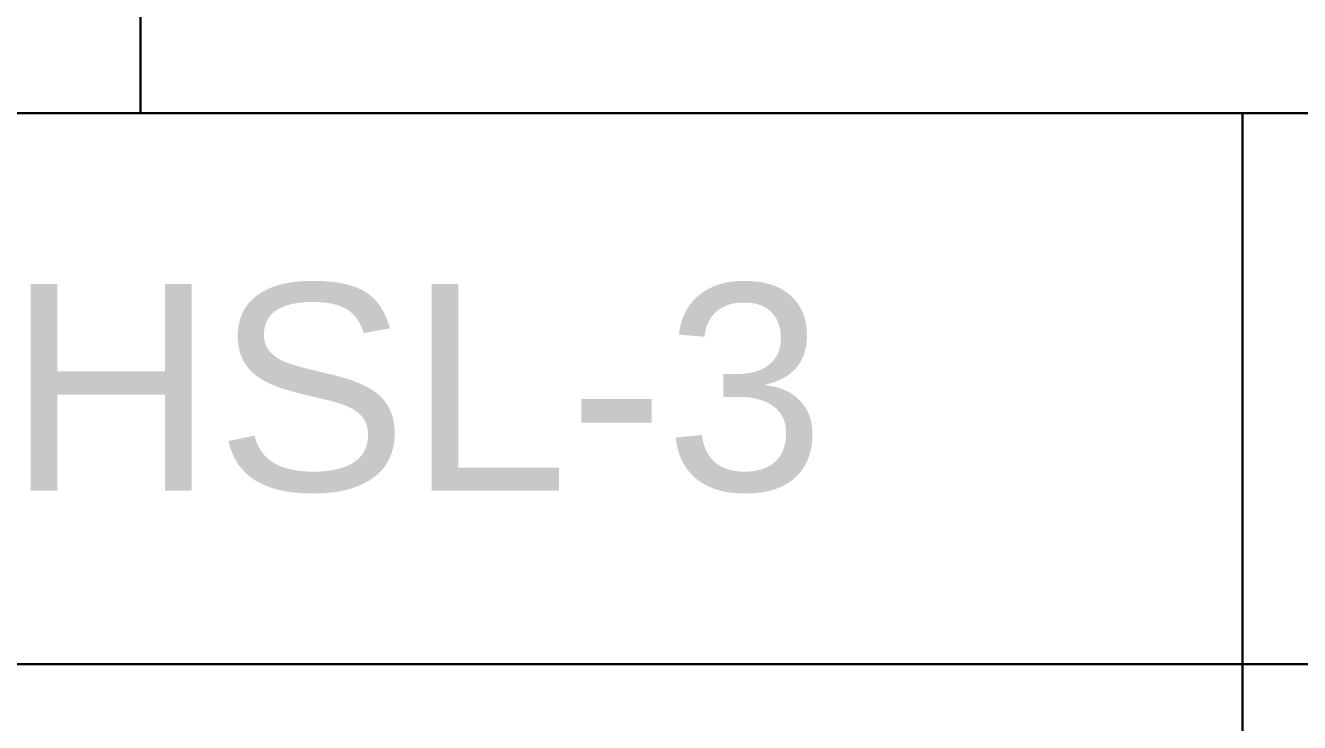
# Model space of a CAD drawing. Header units: millimetres. Extents: x 296 to 4896, y 152 to 3333.
# Drawn here: x 1454 to 1916.4, y 1980.4 to 2233.4 of the extents above; entities that cross this region are included whole.
import ezdxf

# ---------------------------------------------------------------- set-up
doc = ezdxf.new("R2010")
doc.units = ezdxf.units.MM
doc.styles.get("Standard").update_dxf_attribs({"font": 'arial.ttf'})

msp = doc.modelspace()

# ---------------------------------------------------------------- linework, layer by layer
at = {"color": 18, "true_color": 0x000000}
for points in [[(895.77, 2201.55), (1495.77, 2201.55), (1495.77, 3133.26), (895.77, 3133.26)], [(1495.77, 2201.55), (1937.05, 2201.55), (1937.05, 3133.26), (1495.77, 3133.26)], [(1295.77, 2001.55), (1895.77, 2001.55), (1895.77, 2201.55), (1295.77, 2201.55)], [(1895.77, 2001.55), (2595.77, 2001.55), (2595.77, 2201.55), (1895.77, 2201.55)], [(1295.77, 151.55), (1895.77, 151.55), (1895.77, 2001.55), (1295.77, 2001.55)], [(1895.77, 151.55), (2595.77, 151.55), (2595.77, 2001.55), (1895.77, 2001.55)]]:
    msp.add_lwpolyline(points, close=True, dxfattribs=at)

# ---------------------------------------------------------------- texts
at = {"color": 18, "true_color": 0x000000, "insert": (1595.77, 2101.55), "char_height": 75, "width": 600, "attachment_point": 5}
msp.add_mtext('HSL-3', dxfattribs=at)

doc.saveas('drawing.dxf')
